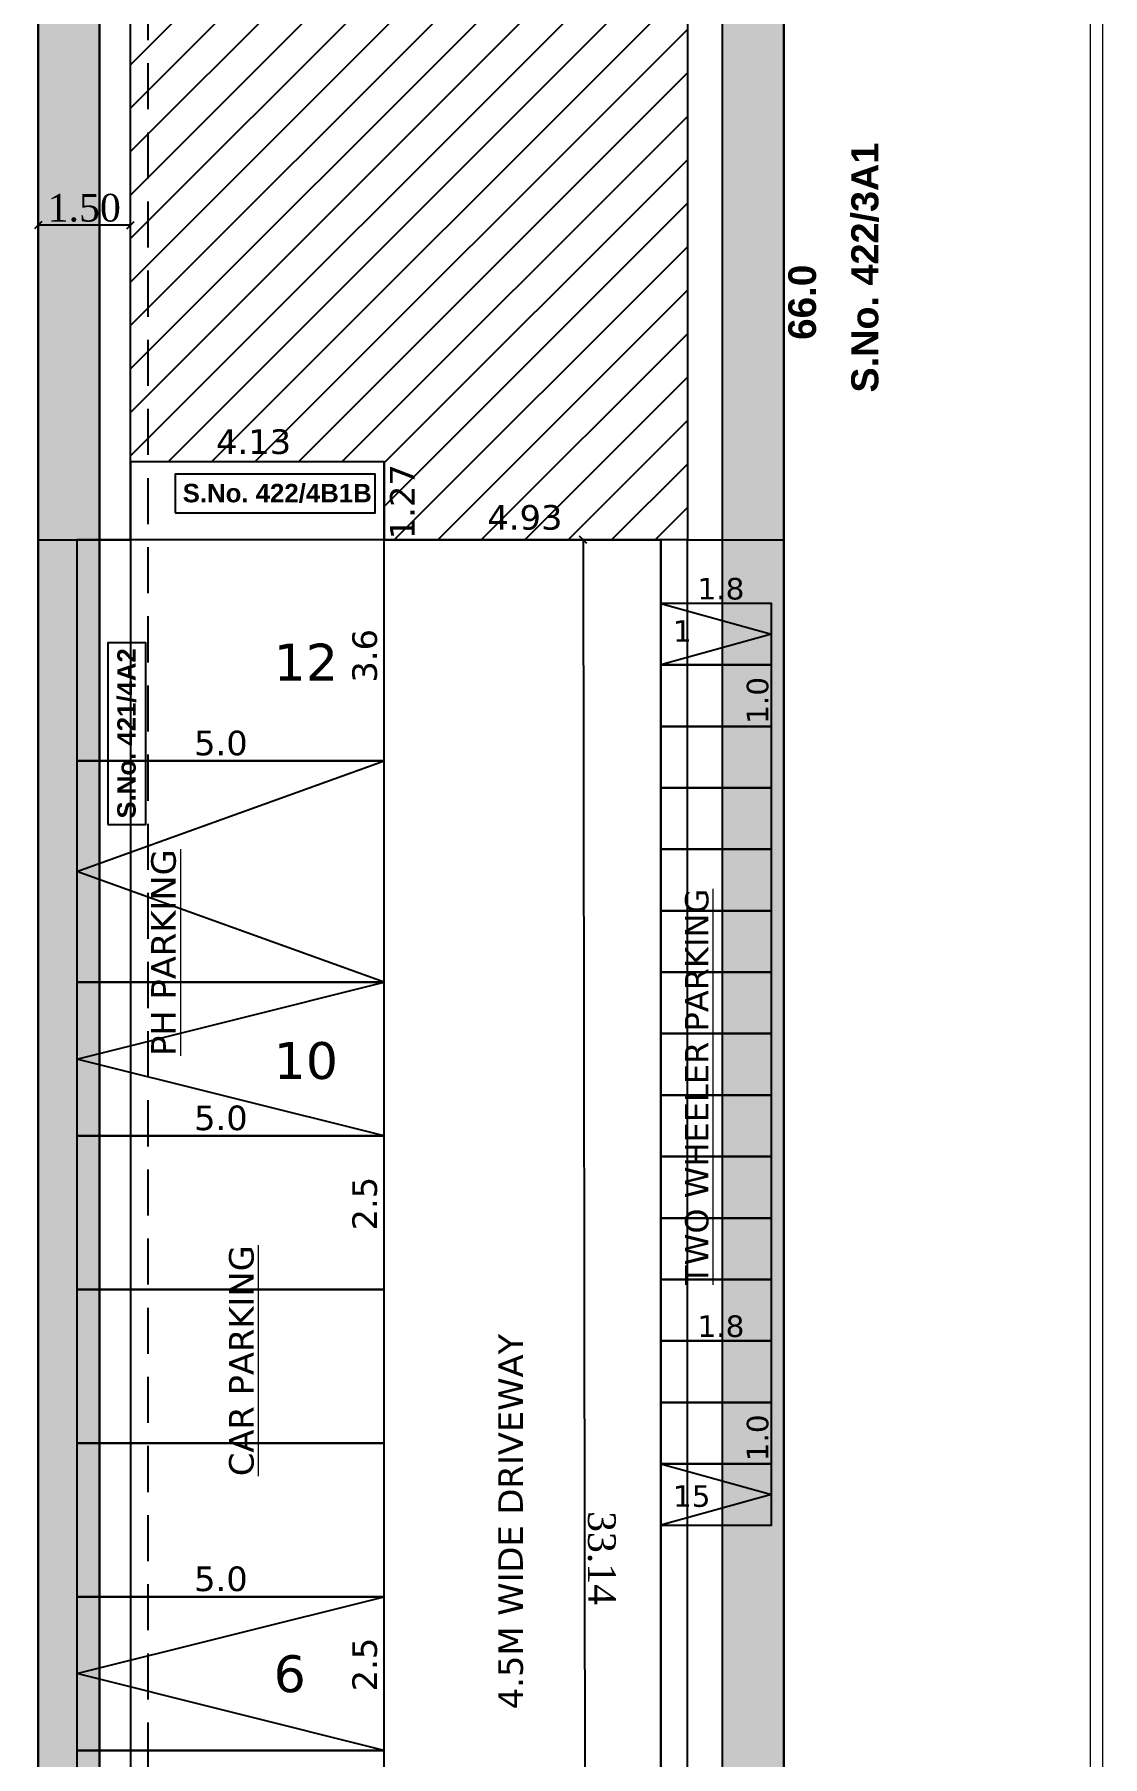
# Model space of a CAD drawing. Header units: metres. Extents: x 5889 to 11933, y -515 to -404.
# Drawn here: x 5946.41 to 5963.78, y -459.14 to -431.11 of the extents above; entities that cross this region are included whole.
import ezdxf

# ---------------------------------------------------------------- set-up
doc = ezdxf.new("R2010")
doc.units = ezdxf.units.M
doc.header["$MEASUREMENT"] = 0
doc.header["$PDMODE"] = 34
doc.linetypes.add('DOT2', pattern=[0.125, 0, -0.125])
doc.linetypes.add('HIDDEN', pattern=[0.375, 0.25, -0.125])
doc.layers.get('0').update_dxf_attribs({"lineweight": 18})
doc.layers.get('Defpoints').update_dxf_attribs({"lineweight": 18})
for name, color, linetype, lineweight in [('AS_AT_SITE', 6, 'Continuous', 18), ('BLK_1_LVL_0_BLDG_FOOT_PRINT', 1, 'Continuous', 5), ('DIST_EXIT', 7, 'Continuous', 0), ('DRIVE_WAY', 7, 'Continuous', 18), ('PER_AISLE_WIDTH', 5, 'Continuous', 18)]:
    doc.layers.add(name, color=color, linetype=linetype, lineweight=lineweight)
for name, color, linetype in [('BLK_1_LVL_0_FRONT_SETBACK', 2, 'Continuous'), ('BLK_1_LVL_0_SIDE_SETBACK1', 171, 'Continuous'), ('BLK_1_LVL_0_SIDE_SETBACK2', 102, 'Continuous'), ('PLOT_BOUNDARY', 70, 'Continuous'), ('RWH', 130, 'Continuous')]:
    doc.layers.add(name, color=color, linetype=linetype)
for name, color, linetype, plot in [('FMB_OR_PLR', 70, 'Continuous', False), ('PARKING_SLOT', 30, 'Continuous', False), ('SUPER_IMPOSED', 5, 'Continuous', False), ('TWO_WHEELER_PARKING', 2, 'Continuous', False)]:
    doc.layers.add(name, color=color, linetype=linetype, plot=plot)
doc.styles.add('ROMANS', font='verdana.ttf', dxfattribs={"width": 0.8})
doc.styles.add('ROMANTIC', font='arialbd.ttf')
doc.styles.add('style1', font='times.ttf')
doc.dimstyles.new('main dim', dxfattribs={"dimtxt": 0.15, "dimasz": 0.12, "dimexe": 0.1, "dimexo": 0.1, "dimgap": 0.05, "dimtad": 1, "dimzin": 3, "dimdsep": 46, "dimtxsty": 'style1', "dimblk": 'OBLIQUE', "dimcen": 0.125, "dimclrd": 8, "dimclre": 8, "dimclrt": 7, "dimadec": 0, "dimazin": 0, "dimtfac": 0.8, "dimtix": 1, "dimtofl": 0, "dimtmove": 2, "dimatfit": 0, "dimfxl": 0, "dimtolj": 1, "dimtzin": 0, "dimarcsym": 0})

# ---------------------------------------------------------------- blocks, each defined once
blk = doc.blocks.new('_Oblique')
at = {"color": 0, "linetype": 'ByBlock', "lineweight": -2}
blk.add_line((-0.5, -0.5), (0.5, 0.5), dxfattribs=at)
blk = doc.blocks.new('*D214')
at = {"layer": 'Defpoints', "color": 0, "lineweight": -2}
for p in [(5946.472, -434.218), (5946.472, -438.066), (5947.972, -438.066)]:
    blk.add_point(p, dxfattribs=at)
at = {"layer": 'DIST_EXIT', "color": 8, "linetype": 'DOT2', "lineweight": -2}
for p, q in [((5946.472, -437.218), (5946.472, -434.118)), ((5947.972, -437.218), (5947.972, -434.118))]:
    blk.add_line(p, q, dxfattribs=at)
at = {"layer": 'DIST_EXIT', "color": 8, "lineweight": -2}
blk.add_line((5947.972, -434.218), (5946.472, -434.218), dxfattribs=at)
at = {"layer": 'DIST_EXIT', "color": 8, "lineweight": -2, "xscale": 0.12, "yscale": 0.12, "zscale": 0.12}
for p, rotation in [((5946.472, -434.218), 179.9999999988427), ((5947.972, -434.218), 359.9999999988427)]:
    blk.add_blockref('_Oblique', p, dxfattribs=dict(at, rotation=rotation))
at = {"layer": 'DIST_EXIT', "color": 7, "insert": (5947.222, -433.938), "char_height": 0.45, "attachment_point": 5, "style": 'style1'}
blk.add_mtext('\\A1;1.50', dxfattribs=at)
blk = doc.blocks.new('*D216')
at = {"color": 8, "linetype": 'DOT2', "lineweight": -2}
for p, q in [((5955.336, -439.336), (5955.236, -439.336)), ((5955.379, -472.477), (5955.279, -472.477))]:
    blk.add_line(p, q, dxfattribs=at)
at = {"color": 8, "lineweight": -2}
blk.add_line((5955.336, -439.336), (5955.379, -472.477), dxfattribs=at)
at = {"layer": 'Defpoints', "color": 0, "lineweight": -2}
for p in [(5955.336, -439.336), (5955.379, -472.477), (5955.379, -472.477)]:
    blk.add_point(p, dxfattribs=at)
at = {"color": 8, "lineweight": -2, "xscale": 0.12, "yscale": 0.12, "zscale": 0.12}
for p, rotation in [((5955.336, -439.336), 90.07533686278991), ((5955.379, -472.477), 270.0753368627899)]:
    blk.add_blockref('_Oblique', p, dxfattribs=dict(at, rotation=rotation))
at = {"color": 7, "insert": (5955.637, -455.906), "char_height": 0.45, "attachment_point": 5, "rotation": 270.0753, "style": 'style1'}
blk.add_mtext('\\A1;33.14', dxfattribs=at)

msp = doc.modelspace()

# ---------------------------------------------------------------- hatches: boundary and pattern name
at = {"lineweight": -2}
h = msp.add_hatch(dxfattribs=at)
h.set_pattern_fill('HONEY', color=253, scale=1.5)
h.set_pattern_definition([(0, (0, -146.38982), (0.28125, 0.162379763), [0.1875, -0.375]), (120, (0, -146.38982), (-0.28125, 0.162379763), [0.1875, -0.375]), (60, (0, -146.38982), (1e-16, 0.3247595264), [-0.375, 0.1875])])
h.paths.add_polyline_path([(5947.472, -423.636), (5946.472, -423.636), (5946.472, -470.508), (5947.472, -470.616)])
h.paths.add_polyline_path([(5948.262, -405.707), (5948.262, -406.713), (5958.601, -407.831), (5958.601, -406.826)])
h.paths.add_polyline_path([(5948.262, -405.707), (5946.472, -405.513), (5946.472, -406.519), (5948.262, -406.713)])
h.paths.add_polyline_path([(5947.472, -406.627), (5946.472, -406.519), (5946.472, -423.636), (5947.472, -423.636)])
h.paths.add_polyline_path([(5958.601, -407.831), (5957.601, -407.723), (5957.601, -423.636), (5958.601, -423.636)])
h.paths.add_polyline_path([(5958.601, -423.636), (5957.601, -423.636), (5957.601, -472.717), (5958.601, -472.826)])
h = msp.add_hatch(dxfattribs=at)
h.set_pattern_fill('ANSI31', color=8, scale=4)
h.set_pattern_definition([(45, (0.7501, -146.3898), (-0.35355339, 0.35355339), [])])
h.paths.add_polyline_path([(5957.031, -414.846), (5952.181, -414.846), (5949.582, -414.846), (5948.262, -414.846), (5948.262, -438.066), (5952.1, -438.066), (5952.1, -439.336), (5957.031, -439.336)])
h.paths.add_polyline_path([(5947.972, -438.066), (5948.262, -438.066), (5948.262, -414.846), (5947.972, -414.846)])
h.paths.add_polyline_path([(5949.158, -423.023), (5956.216, -423.023), (5956.216, -422.32), (5949.158, -422.32)], flags=24)
h.paths.add_polyline_path([(5952.191, -415.452), (5953.649, -415.452), (5953.649, -414.827), (5952.191, -414.827)], flags=9)
h.paths.add_polyline_path([(5948.608, -427.884), (5948.608, -426.076), (5947.983, -426.076), (5947.983, -427.884)], flags=9)
h.paths.add_polyline_path([(5952.697, -439.43), (5952.697, -437.976), (5952.085, -437.976), (5952.085, -439.43)], flags=9)
h.paths.add_polyline_path([(5949.26, -438.053), (5950.718, -438.053), (5950.718, -437.428), (5949.26, -437.428)], flags=24)
h.paths.add_polyline_path([(5957.053, -427.195), (5957.053, -425.387), (5956.429, -425.387), (5956.429, -427.195)], flags=9)
h.paths.add_polyline_path([(5953.674, -439.285), (5955.132, -439.285), (5955.132, -438.66), (5953.674, -438.66)], flags=24)

# ---------------------------------------------------------------- linework, layer by layer
for p, q in [((5963.584, -403.776), (5963.584, -515.291)), ((5963.784, -403.576), (5963.784, -515.491))]:
    msp.add_line(p, q)
for p, q in [((5946.472, -471.513), (5946.472, -405.513)), ((5958.601, -472.826), (5958.601, -406.085)), ((5947.472, -470.616), (5947.472, -406.627)), ((5957.601, -472.717), (5957.601, -407.723)), ((5947.972, -438.066), (5947.972, -414.846)), ((5957.031, -414.846), (5957.031, -439.336)), ((5952.1, -438.066), (5947.972, -438.066)), ((5952.1, -438.066), (5952.1, -439.336)), ((5952.1, -472.122), (5952.1, -438.066)), ((5957.031, -439.336), (5952.1, -439.336)), ((5956.6, -472.609), (5956.6, -439.336)), ((5956.6, -440.373), (5958.4, -440.873)), ((5958.4, -440.873), (5956.6, -441.373)), ((5947.1, -444.736), (5952.1, -442.936)), ((5952.1, -446.536), (5947.1, -444.736)), ((5947.1, -447.786), (5952.1, -446.536)), ((5952.1, -449.036), (5947.1, -447.786)), ((5956.6, -454.373), (5958.4, -454.873)), ((5958.4, -454.873), (5956.6, -455.373)), ((5947.1, -457.786), (5952.1, -456.536)), ((5952.1, -459.036), (5947.1, -457.786))]:
    msp.add_line(p, q, dxfattribs=at)
at = {"color": 8, "linetype": 'HIDDEN', "lineweight": -2, "ltscale": 3}
msp.add_line((5948.262, -471.707), (5948.262, -405.707), dxfattribs=at)
at = {"color": 8, "lineweight": -2}
for points in [[(5948.7, -438.899), (5951.956, -438.899), (5951.956, -438.267), (5948.7, -438.267)], [(5947.607, -443.97), (5948.223, -443.97), (5948.223, -441.015), (5947.607, -441.015)]]:
    msp.add_lwpolyline(points, close=True, dxfattribs=at)
at = {"layer": 'AS_AT_SITE', "color": 6, "lineweight": -2}
msp.add_lwpolyline([(5958.601, -472.826), (5958.601, -406.826), (5946.472, -405.513), (5946.472, -471.513)], close=True, dxfattribs=at)
at = {"layer": 'BLK_1_LVL_0_BLDG_FOOT_PRINT', "color": 1, "lineweight": -2}
msp.add_lwpolyline([(5957.031, -439.336), (5952.1, -439.336), (5952.1, -438.066), (5947.972, -438.066), (5947.972, -414.846), (5957.031, -414.846)], close=True, dxfattribs=at)
at = {"layer": 'BLK_1_LVL_0_FRONT_SETBACK', "color": 2, "lineweight": -2}
msp.add_lwpolyline([(5952.1, -439.336), (5952.1, -438.066), (5947.972, -438.066), (5947.972, -471.676), (5957.031, -472.656), (5957.031, -439.336)], close=True, dxfattribs=at)
at = {"layer": 'BLK_1_LVL_0_SIDE_SETBACK1', "color": 171, "lineweight": -2}
msp.add_lwpolyline([(5947.972, -414.846), (5946.472, -414.846), (5946.472, -439.336), (5947.972, -439.336), (5947.972, -438.066), (5947.972, -438.066)], close=True, dxfattribs=at)
at = {"layer": 'BLK_1_LVL_0_SIDE_SETBACK2', "color": 102, "lineweight": -2}
msp.add_lwpolyline([(5957.031, -439.336), (5958.601, -439.336), (5958.601, -414.846), (5957.031, -414.846)], close=True, dxfattribs=at)
at = {"layer": 'DRIVE_WAY', "color": 254, "lineweight": -2}
msp.add_lwpolyline([(5952.1, -472.09), (5952.1, -439.336), (5956.6, -439.336), (5956.6, -472.565)], close=True, dxfattribs=at)
at = {"layer": 'FMB_OR_PLR', "color": 70, "lineweight": -2}
msp.add_lwpolyline([(5958.601, -472.826), (5958.601, -406.826), (5946.472, -405.513), (5946.472, -471.513)], close=True, dxfattribs=at)
at = {"layer": 'PARKING_SLOT', "color": 30, "lineweight": -2}
for points in [[(5952.1, -439.336), (5947.1, -439.336), (5947.1, -442.936), (5952.1, -442.936)], [(5952.1, -442.936), (5947.1, -442.936), (5947.1, -446.536), (5952.1, -446.536)], [(5947.1, -449.036), (5952.1, -449.036), (5952.1, -446.536), (5947.1, -446.536)], [(5947.1, -451.536), (5952.1, -451.536), (5952.1, -449.036), (5947.1, -449.036)], [(5947.1, -454.036), (5952.1, -454.036), (5952.1, -451.536), (5947.1, -451.536)], [(5947.1, -456.536), (5952.1, -456.536), (5952.1, -454.036), (5947.1, -454.036)], [(5947.1, -459.036), (5952.1, -459.036), (5952.1, -456.536), (5947.1, -456.536)], [(5947.1, -461.536), (5952.1, -461.536), (5952.1, -459.036), (5947.1, -459.036)]]:
    msp.add_lwpolyline(points, close=True, dxfattribs=at)
at = {"layer": 'PER_AISLE_WIDTH', "color": 5, "lineweight": -2}
msp.add_lwpolyline([(5952.1, -471.536), (5952.1, -439.336), (5956.6, -439.336), (5956.6, -471.603)], close=True, dxfattribs=at)
at = {"layer": 'PLOT_BOUNDARY', "color": 70, "lineweight": -2}
msp.add_lwpolyline([(5946.472, -471.513), (5958.601, -472.826), (5958.601, -406.826), (5946.472, -405.513)], close=True, dxfattribs=at)
at = {"layer": 'RWH', "lineweight": -2}
msp.add_lwpolyline([(5956.6, -472.609), (5956.6, -471.603), (5957.601, -471.712), (5957.601, -407.723), (5947.472, -406.627), (5947.472, -470.616), (5946.472, -470.508), (5946.472, -405.513), (5958.601, -406.826), (5958.601, -472.826)], close=True, dxfattribs=at)
at = {"layer": 'SUPER_IMPOSED', "color": 5, "lineweight": -2}
msp.add_lwpolyline([(5958.601, -472.826), (5958.601, -406.826), (5946.472, -405.513), (5946.472, -471.513)], close=True, dxfattribs=at)
at = {"layer": 'TWO_WHEELER_PARKING', "color": 2, "lineweight": -2}
for points in [[(5956.6, -441.373), (5958.4, -441.373), (5958.4, -440.373), (5956.6, -440.373)], [(5956.6, -442.373), (5958.4, -442.373), (5958.4, -441.373), (5956.6, -441.373)], [(5956.6, -443.373), (5958.4, -443.373), (5958.4, -442.373), (5956.6, -442.373)], [(5956.6, -444.373), (5958.4, -444.373), (5958.4, -443.373), (5956.6, -443.373)], [(5956.6, -445.373), (5958.4, -445.373), (5958.4, -444.373), (5956.6, -444.373)], [(5956.6, -446.373), (5958.4, -446.373), (5958.4, -445.373), (5956.6, -445.373)], [(5956.6, -447.373), (5958.4, -447.373), (5958.4, -446.373), (5956.6, -446.373)], [(5956.6, -448.373), (5958.4, -448.373), (5958.4, -447.373), (5956.6, -447.373)], [(5956.6, -449.373), (5958.4, -449.373), (5958.4, -448.373), (5956.6, -448.373)], [(5956.6, -450.373), (5958.4, -450.373), (5958.4, -449.373), (5956.6, -449.373)], [(5956.6, -451.373), (5958.4, -451.373), (5958.4, -450.373), (5956.6, -450.373)], [(5956.6, -452.373), (5958.4, -452.373), (5958.4, -451.373), (5956.6, -451.373)], [(5956.6, -453.373), (5958.4, -453.373), (5958.4, -452.373), (5956.6, -452.373)], [(5956.6, -454.373), (5958.4, -454.373), (5958.4, -453.373), (5956.6, -453.373)], [(5956.6, -455.373), (5958.4, -455.373), (5958.4, -454.373), (5956.6, -454.373)]]:
    msp.add_lwpolyline(points, close=True, dxfattribs=at)

# ---------------------------------------------------------------- texts
at = {"color": 7}
for s, height, style, p in [('S.No. 422/3A1', 0.44, 'ROMANTIC', (5960.137, -436.941)), ('66.0', 0.45, 'ROMANTIC', (5959.123, -436.084)), ('1.27', 0.4, 'ROMANS', (5952.595, -439.328)), ('3.6', 0.4, 'ROMANS', (5951.982, -441.661)), ('1.0', 0.35, 'ROMANS', (5958.347, -442.332)), ('%%UPH PARKING', 0.4, 'ROMANS', (5948.71, -447.736)), ('%%UTWO WHEELER PARKING', 0.38, 'ROMANS', (5957.373, -451.461)), ('2.5', 0.4, 'ROMANS', (5951.982, -450.575)), ('%%UCAR PARKING', 0.4, 'ROMANS', (5949.977, -454.574)), ('4.5M WIDE DRIVEWAY', 0.4, 'ROMANS', (5954.356, -458.366)), ('1.0', 0.35, 'ROMANS', (5958.347, -454.332)), ('2.5', 0.4, 'ROMANS', (5951.982, -458.075))]:
    msp.add_text(s, height=height, rotation=90, dxfattribs=dict(at, style=style)).set_placement(p)
at = {"color": 7, "style": 'ROMANS'}
for s, height, p in [('4.13', 0.4, (5949.365, -437.94)), ('4.93', 0.4, (5953.778, -439.172)), ('1.8', 0.35, (5957.195, -440.308)), ('1', 0.35, (5956.796, -440.996)), ('12', 0.6, (5950.302, -441.627)), ('5.0', 0.4, (5949.008, -442.843)), ('10', 0.6, (5950.302, -448.11)), ('5.0', 0.4, (5949.008, -448.943)), ('1.8', 0.35, (5957.195, -452.308)), ('15', 0.35, (5956.796, -455.072)), ('5.0', 0.4, (5949.008, -456.443)), ('6', 0.6, (5950.302, -458.088))]:
    msp.add_text(s, height=height, dxfattribs=at).set_placement(p)
at = {"color": 8, "style": 'ROMANTIC'}
msp.add_text('S.No. 422/4B1B', height=0.3, dxfattribs=at).set_placement((5948.823, -438.727))
msp.add_text('S.No. 421/4A2', height=0.3, rotation=90, dxfattribs=at).set_placement((5948.059, -443.873))

# ---------------------------------------------------------------- dimensions: what is measured, and where the dimension line sits
dim = msp.add_aligned_dim(p1=(5955.336, -439.336), p2=(5955.379, -472.477), distance=0, dimstyle='main dim', override={"dimtxt": 0.45, "dimpost": '\\X'})
dim.commit()
dim.dimension.update_dxf_attribs({"geometry": '*D216', "text_midpoint": (5955.637, -455.906)})
at = {"layer": 'DIST_EXIT', "color": 7}
dim = msp.add_aligned_dim(p1=(5947.972, -438.066), p2=(5946.472, -438.066), distance=-3.848, dimstyle='main dim', override={"dimtxt": 0.45, "dimpost": '\\X'}, dxfattribs=at)
dim.commit()
dim.dimension.update_dxf_attribs({"geometry": '*D214', "text_midpoint": (5947.222, -433.938)})

doc.saveas('drawing.dxf')
